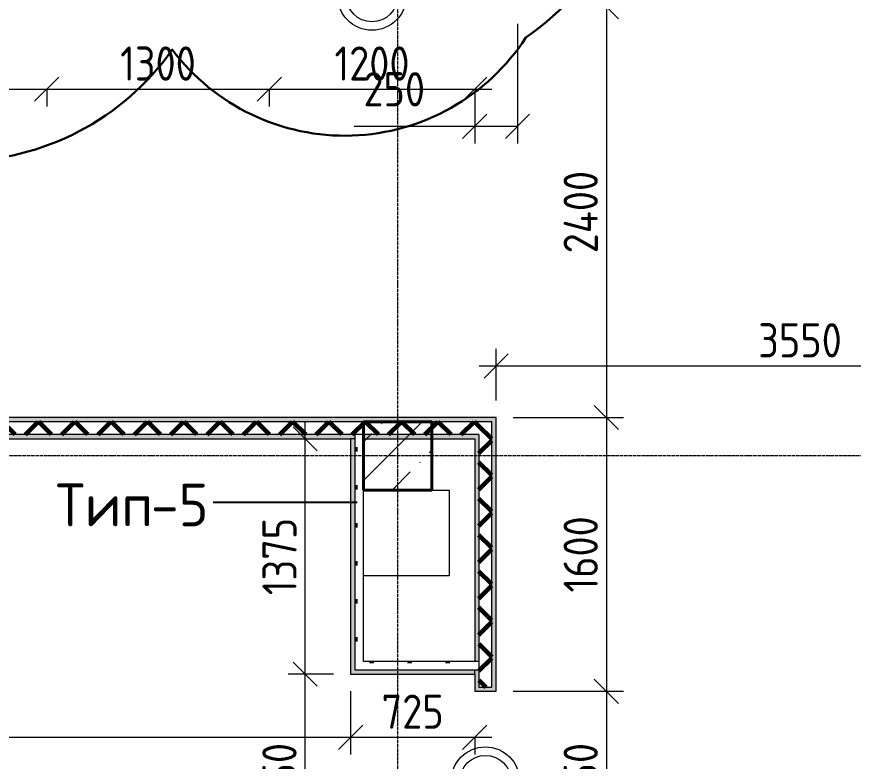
# Model space of a CAD drawing. Header units: millimetres. Extents: x -60946 to 138510, y -262288 to 24501.
# Drawn here: x -15816 to -10930, y -96328 to -91977 of the extents above; entities that cross this region are included whole.
import ezdxf

# ---------------------------------------------------------------- set-up
doc = ezdxf.new("R2010")
doc.units = ezdxf.units.MM
doc.linetypes.add('ADSK_Линия сетки', pattern=[25, 20, -2.5, 0, -2.5])
for name, color, linetype, lineweight in [('2)Тип-2', 3, 'Continuous', 60), ('2)Тип-5', 1, 'Continuous', 60), ('Марки дверей', 7, 'Continuous', 20), ('Несущие колонны', 7, 'Continuous', 18), ('Оси', 7, 'Continuous', 9), ('Перекрытие', 7, 'Continuous', 18), ('Размеры', 7, 'Continuous', 9), ('Стены внутренние', 7, 'Continuous', 18), ('Стены штриховка', 7, 'Continuous', 9)]:
    doc.layers.add(name, color=color, linetype=linetype, lineweight=lineweight)
doc.layers.add('2)Тип-4', color=7, linetype='Continuous', lineweight=30, true_color=0x0080c0)
doc.styles.add('GOST Common_3', font='', dxfattribs={"width": 0.9, "height": 200})
doc.styles.add('GOST Common_4', font='', dxfattribs={"height": 250})
doc.styles.get('GOST Common_3').set_extended_font_data('GOST Common')
doc.styles.get('GOST Common_4').set_extended_font_data('GOST Common')
doc.dimstyles.new('ADSK_Основной_2_0', dxfattribs={"dimscale": 304.8, "dimtxt": 201.142999, "dimasz": 0.463911, "dimexe": 0.328084, "dimexo": 0.328084, "dimgap": 0.164042, "dimtad": 1, "dimdec": 3, "dimrnd": 0.001, "dimdsep": 46, "dimtxsty": 'GOST Common_3', "dimblk1": 'OBLIQUE', "dimblk2": 'OBLIQUE', "dimsah": 1, "dimcen": 0.09, "dimdle": 0.328084, "dimazin": 2, "dimtfac": 1, "dimtdec": 4, "dimtix": 1, "dimtmove": 0, "dimatfit": 3, "dimfxl": 1, "dimtvp": 1, "dimtolj": 1, "dimtzin": 0, "dimlwd": 20, "dimlwe": 20, "dimarcsym": 2})
doc.dimstyles.new('ADSK_Основной_2_0_1', dxfattribs={"dimscale": 304.8, "dimtxt": 201.142999, "dimasz": 0.463911, "dimexe": 0.328084, "dimexo": 0.328084, "dimgap": 0.164042, "dimtad": 1, "dimdec": 3, "dimrnd": 0.001, "dimdsep": 46, "dimtxsty": 'GOST Common_3', "dimblk1": 'OBLIQUE', "dimblk2": 'OBLIQUE', "dimsah": 1, "dimcen": 0.09, "dimdle": 0.328084, "dimazin": 2, "dimtfac": 1, "dimtdec": 4, "dimtix": 1, "dimtmove": 1, "dimatfit": 3, "dimfxl": 1, "dimtvp": 1, "dimtolj": 1, "dimtzin": 0, "dimlwd": 20, "dimlwe": 20, "dimarcsym": 2})
doc.dimstyles.new('ADSK_Основной_2_0_2', dxfattribs={"dimscale": 304.8, "dimtxt": 201.142999, "dimasz": 0.463911, "dimexe": 0.328084, "dimexo": 0.328084, "dimgap": 0.164042, "dimtad": 1, "dimdec": 3, "dimrnd": 0.001, "dimdsep": 46, "dimtxsty": 'GOST Common_3', "dimblk1": 'OBLIQUE', "dimblk2": 'OBLIQUE', "dimsah": 1, "dimcen": 0.09, "dimdle": 0.328084, "dimazin": 2, "dimtfac": 1, "dimtdec": 4, "dimtix": 1, "dimtmove": 0, "dimatfit": 3, "dimfxl": 1, "dimtvp": 1, "dimtolj": 1, "dimtzin": 0, "dimlwd": 20, "dimlwe": 20, "dimarcsym": 2})
pattern_1 = [(45, (9.36, -97949.04), (-106.066, 106.066), []), (135, (9.36, -97949.04), (-106.066, -106.066), [])]
pattern_2 = [(0, (9.36, -97949.04), (111.125, 111.125), [55.562, -166.687]), (90, (37.14, -97976.82), (-111.125, 111.125), [55.562, -166.687])]

# ---------------------------------------------------------------- blocks, each defined once
blk = doc.blocks.new('ADSK_КолоннаЖБ_Прямоугольная - 400x400 мм-1807142-Кладочный план 2-го этаж')
at = {"layer": 'Несущие колонны', "lineweight": 40}
for p, q in [((-200, 200), (200, 200)), ((-200, -200), (-200, 200)), ((200, 200), (200, -200)), ((200, -200), (-200, -200))]:
    blk.add_line(p, q, dxfattribs=at)
blk = doc.blocks.new('_Oblique')
at = {"color": 0, "linetype": 'ByBlock', "lineweight": -2}
blk.add_line((-0.5, -0.5), (0.5, 0.5), dxfattribs=at)
blk = doc.blocks.new('*D4643')
at = {"layer": 'Defpoints', "color": 0, "transparency": 16777216}
for p in [(-12890.6, -88019.1), (-12890.6, -91919.1), (-12371.5, -91919.1)]:
    blk.add_point(p, dxfattribs=at)
at = {"layer": 'Размеры', "color": 0, "lineweight": 20, "transparency": 16777216}
for p, q in [((-12371.5, -87919.1), (-12371.5, -92019.1)), ((-12790.6, -88019.1), (-12271.5, -88019.1)), ((-12790.6, -91919.1), (-12271.5, -91919.1))]:
    blk.add_line(p, q, dxfattribs=at)
at = {"layer": 'Размеры', "color": 0, "lineweight": 20, "transparency": 16777216, "xscale": 141.4, "yscale": 141.4, "zscale": 141.4}
for p, rotation in [((-12371.5, -88019.1), 90), ((-12371.5, -91919.1), 270)]:
    blk.add_blockref('_Oblique', p, dxfattribs=dict(at, rotation=rotation))
at = {"layer": 'Размеры', "color": 0, "lineweight": 9, "transparency": 16777216, "insert": (-12521.5, -89969.1), "char_height": 200, "width": 605.475, "attachment_point": 5, "rotation": 90, "style": 'GOST Common_3'}
blk.add_mtext('\\A1;3900', dxfattribs=at)
blk = doc.blocks.new('*D4644')
at = {"layer": 'Defpoints', "color": 0, "transparency": 16777216}
for p in [(-12890.6, -91919.1), (-13015.6, -94319.1), (-12371.5, -94319.1)]:
    blk.add_point(p, dxfattribs=at)
at = {"layer": 'Размеры', "color": 0, "lineweight": 20, "transparency": 16777216}
for p, q in [((-12371.5, -91819.1), (-12371.5, -94419.1)), ((-12790.6, -91919.1), (-12271.5, -91919.1)), ((-12915.6, -94319.1), (-12271.5, -94319.1))]:
    blk.add_line(p, q, dxfattribs=at)
at = {"layer": 'Размеры', "color": 0, "lineweight": 20, "transparency": 16777216, "xscale": 141.4, "yscale": 141.4, "zscale": 141.4}
for p, rotation in [((-12371.5, -91919.1), 90), ((-12371.5, -94319.1), 270)]:
    blk.add_blockref('_Oblique', p, dxfattribs=dict(at, rotation=rotation))
at = {"layer": 'Размеры', "color": 0, "lineweight": 9, "transparency": 16777216, "insert": (-12521.5, -93119.1), "char_height": 200, "width": 625.93, "attachment_point": 5, "rotation": 90, "style": 'GOST Common_3'}
blk.add_mtext('\\A1;2400', dxfattribs=at)
blk = doc.blocks.new('*D4645')
at = {"layer": 'Defpoints', "color": 0, "transparency": 16777216}
for p in [(-13015.6, -94319.1), (-13015.6, -95919.1), (-12371.5, -95919.1)]:
    blk.add_point(p, dxfattribs=at)
at = {"layer": 'Размеры', "color": 0, "lineweight": 20, "transparency": 16777216}
for p, q in [((-12371.5, -94219.1), (-12371.5, -96019.1)), ((-12915.6, -94319.1), (-12271.5, -94319.1)), ((-12915.6, -95919.1), (-12271.5, -95919.1))]:
    blk.add_line(p, q, dxfattribs=at)
at = {"layer": 'Размеры', "color": 0, "lineweight": 20, "transparency": 16777216, "xscale": 141.4, "yscale": 141.4, "zscale": 141.4}
for p, rotation in [((-12371.5, -94319.1), 90), ((-12371.5, -95919.1), 270)]:
    blk.add_blockref('_Oblique', p, dxfattribs=dict(at, rotation=rotation))
at = {"layer": 'Размеры', "color": 0, "lineweight": 9, "transparency": 16777216, "insert": (-12521.5, -95119.1), "char_height": 200, "width": 560.473, "attachment_point": 5, "rotation": 90, "style": 'GOST Common_3'}
blk.add_mtext('\\A1;1600', dxfattribs=at)
blk = doc.blocks.new('*D4646')
at = {"layer": 'Defpoints', "color": 0, "transparency": 16777216}
for p in [(-13015.6, -95919.1), (-13015.6, -96969.1), (-12371.5, -96969.1)]:
    blk.add_point(p, dxfattribs=at)
at = {"layer": 'Размеры', "color": 0, "lineweight": 20, "transparency": 16777216}
for p, q in [((-12371.5, -95819.1), (-12371.5, -97069.1)), ((-12915.6, -95919.1), (-12271.5, -95919.1)), ((-12915.6, -96969.1), (-12271.5, -96969.1))]:
    blk.add_line(p, q, dxfattribs=at)
at = {"layer": 'Размеры', "color": 0, "lineweight": 20, "transparency": 16777216, "xscale": 141.4, "yscale": 141.4, "zscale": 141.4}
for p, rotation in [((-12371.5, -95919.1), 90), ((-12371.5, -96969.1), 270)]:
    blk.add_blockref('_Oblique', p, dxfattribs=dict(at, rotation=rotation))
at = {"layer": 'Размеры', "color": 0, "lineweight": 9, "transparency": 16777216, "insert": (-12521.5, -96444.1), "char_height": 200, "width": 560.473, "attachment_point": 5, "rotation": 90, "style": 'GOST Common_3'}
blk.add_mtext('\\A1;1050', dxfattribs=at)
blk = doc.blocks.new('*D4663')
at = {"layer": 'Defpoints', "color": 0, "transparency": 16777216}
for p in [(-19390.6, -94744.1), (-13865.6, -95819.1), (-13865.6, -96188.1)]:
    blk.add_point(p, dxfattribs=at)
at = {"layer": 'Размеры', "color": 0, "lineweight": 20, "transparency": 16777216}
for p, q in [((-19390.6, -94844.1), (-19390.6, -96288.1)), ((-13865.6, -95919.1), (-13865.6, -96288.1)), ((-19490.6, -96188.1), (-13765.6, -96188.1))]:
    blk.add_line(p, q, dxfattribs=at)
at = {"layer": 'Размеры', "color": 0, "lineweight": 20, "transparency": 16777216, "xscale": 141.4, "yscale": 141.4, "zscale": 141.4, "rotation": 180}
blk.add_blockref('_Oblique', (-19390.6, -96188.1), dxfattribs=at)
at = {"layer": 'Размеры', "color": 0, "lineweight": 20, "transparency": 16777216, "xscale": 141.4, "yscale": 141.4, "zscale": 141.4}
blk.add_blockref('_Oblique', (-13865.6, -96188.1), dxfattribs=at)
at = {"layer": 'Размеры', "color": 0, "lineweight": 9, "transparency": 16777216, "insert": (-16628.1, -96038.1), "char_height": 200, "width": 605.475, "attachment_point": 5, "style": 'GOST Common_3'}
blk.add_mtext('\\A1;5525', dxfattribs=at)
blk = doc.blocks.new('*D4664')
at = {"layer": 'Defpoints', "color": 0, "transparency": 16777216}
for p in [(-13865.6, -95819.1), (-13140.6, -96088.1), (-13140.6, -96188.1)]:
    blk.add_point(p, dxfattribs=at)
at = {"layer": 'Размеры', "color": 0, "lineweight": 20, "transparency": 16777216}
for p, q in [((-13865.6, -95919.1), (-13865.6, -96288.1)), ((-13965.6, -96188.1), (-13040.6, -96188.1)), ((-13140.6, -96188.1), (-13140.6, -96288.1))]:
    blk.add_line(p, q, dxfattribs=at)
at = {"layer": 'Размеры', "color": 0, "lineweight": 20, "transparency": 16777216, "xscale": 141.4, "yscale": 141.4, "zscale": 141.4, "rotation": 180}
blk.add_blockref('_Oblique', (-13865.6, -96188.1), dxfattribs=at)
at = {"layer": 'Размеры', "color": 0, "lineweight": 20, "transparency": 16777216, "xscale": 141.4, "yscale": 141.4, "zscale": 141.4}
blk.add_blockref('_Oblique', (-13140.6, -96188.1), dxfattribs=at)
at = {"layer": 'Размеры', "color": 0, "lineweight": 9, "transparency": 16777216, "insert": (-13503.1, -96038.1), "char_height": 200, "width": 454.106, "attachment_point": 5, "style": 'GOST Common_3'}
blk.add_mtext('\\A1;725', dxfattribs=at)
blk = doc.blocks.new('*D4666')
at = {"layer": 'Defpoints', "color": 0, "transparency": 16777216}
for p in [(-14131.1, -95819.1), (-13865.6, -95819.1), (-13865.6, -97069.1)]:
    blk.add_point(p, dxfattribs=at)
at = {"layer": 'Размеры', "color": 0, "lineweight": 20, "transparency": 16777216}
for p, q in [((-14131.1, -97169.1), (-14131.1, -95719.1)), ((-13965.6, -95819.1), (-14231.1, -95819.1)), ((-13965.6, -97069.1), (-14231.1, -97069.1))]:
    blk.add_line(p, q, dxfattribs=at)
at = {"layer": 'Размеры', "color": 0, "lineweight": 20, "transparency": 16777216, "xscale": 141.4, "yscale": 141.4, "zscale": 141.4}
for p, rotation in [((-14131.1, -95819.1), 90), ((-14131.1, -97069.1), 270)]:
    blk.add_blockref('_Oblique', p, dxfattribs=dict(at, rotation=rotation))
at = {"layer": 'Размеры', "color": 0, "lineweight": 9, "transparency": 16777216, "insert": (-14281.1, -96444.1), "char_height": 200, "width": 560.473, "attachment_point": 5, "rotation": 90, "style": 'GOST Common_3'}
blk.add_mtext('\\A1;1250', dxfattribs=at)
blk = doc.blocks.new('*D4667')
at = {"layer": 'Defpoints', "color": 0, "transparency": 16777216}
for p in [(-14231.1, -94444.1), (-14131.1, -94444.1), (-13865.6, -95819.1)]:
    blk.add_point(p, dxfattribs=at)
at = {"layer": 'Размеры', "color": 0, "lineweight": 20, "transparency": 16777216}
for p, q in [((-14131.1, -95919.1), (-14131.1, -94344.1)), ((-14131.1, -94444.1), (-14031.1, -94444.1)), ((-13965.6, -95819.1), (-14231.1, -95819.1))]:
    blk.add_line(p, q, dxfattribs=at)
at = {"layer": 'Размеры', "color": 0, "lineweight": 20, "transparency": 16777216, "xscale": 141.4, "yscale": 141.4, "zscale": 141.4}
for p, rotation in [((-14131.1, -94444.1), 90), ((-14131.1, -95819.1), 270)]:
    blk.add_blockref('_Oblique', p, dxfattribs=dict(at, rotation=rotation))
at = {"layer": 'Размеры', "color": 0, "lineweight": 9, "transparency": 16777216, "insert": (-14281.1, -95131.6), "char_height": 200, "width": 560.473, "attachment_point": 5, "rotation": 90, "style": 'GOST Common_3'}
blk.add_mtext('\\A1;1375', dxfattribs=at)
blk = doc.blocks.new('*D4671')
at = {"layer": 'Defpoints', "color": 0, "transparency": 16777216}
for p in [(-16540.6, -92301), (-15640.6, -92301), (-15640.6, -92401)]:
    blk.add_point(p, dxfattribs=at)
at = {"layer": 'Размеры', "color": 0, "lineweight": 20, "transparency": 16777216}
for p, q in [((-16640.6, -92401), (-15540.6, -92401)), ((-16540.6, -92401), (-16540.6, -92501)), ((-15640.6, -92401), (-15640.6, -92501))]:
    blk.add_line(p, q, dxfattribs=at)
at = {"layer": 'Размеры', "color": 0, "lineweight": 20, "transparency": 16777216, "xscale": 141.4, "yscale": 141.4, "zscale": 141.4, "rotation": 180}
blk.add_blockref('_Oblique', (-16540.6, -92401), dxfattribs=at)
at = {"layer": 'Размеры', "color": 0, "lineweight": 20, "transparency": 16777216, "xscale": 141.4, "yscale": 141.4, "zscale": 141.4}
blk.add_blockref('_Oblique', (-15640.6, -92401), dxfattribs=at)
at = {"layer": 'Размеры', "color": 0, "lineweight": 9, "transparency": 16777216, "insert": (-16090.6, -92251), "char_height": 200, "width": 454.106, "attachment_point": 5, "style": 'GOST Common_3'}
blk.add_mtext('\\A1;900', dxfattribs=at)
blk = doc.blocks.new('*D4672')
at = {"layer": 'Defpoints', "color": 0, "transparency": 16777216}
for p in [(-15640.6, -92301), (-14340.6, -92301), (-14340.6, -92401)]:
    blk.add_point(p, dxfattribs=at)
at = {"layer": 'Размеры', "color": 0, "lineweight": 20, "transparency": 16777216}
for p, q in [((-15740.6, -92401), (-14240.6, -92401)), ((-15640.6, -92401), (-15640.6, -92501)), ((-14340.6, -92401), (-14340.6, -92501))]:
    blk.add_line(p, q, dxfattribs=at)
at = {"layer": 'Размеры', "color": 0, "lineweight": 20, "transparency": 16777216, "xscale": 141.4, "yscale": 141.4, "zscale": 141.4, "rotation": 180}
blk.add_blockref('_Oblique', (-15640.6, -92401), dxfattribs=at)
at = {"layer": 'Размеры', "color": 0, "lineweight": 20, "transparency": 16777216, "xscale": 141.4, "yscale": 141.4, "zscale": 141.4}
blk.add_blockref('_Oblique', (-14340.6, -92401), dxfattribs=at)
at = {"layer": 'Размеры', "color": 0, "lineweight": 9, "transparency": 16777216, "insert": (-14990.6, -92251), "char_height": 200, "width": 560.473, "attachment_point": 5, "style": 'GOST Common_3'}
blk.add_mtext('\\A1;1300', dxfattribs=at)
blk = doc.blocks.new('*D4673')
at = {"layer": 'Defpoints', "color": 0, "transparency": 16777216}
for p in [(-14340.6, -92301), (-13140.6, -92301), (-13140.6, -92401)]:
    blk.add_point(p, dxfattribs=at)
at = {"layer": 'Размеры', "color": 0, "lineweight": 20, "transparency": 16777216}
for p, q in [((-14440.6, -92401), (-13040.6, -92401)), ((-14340.6, -92401), (-14340.6, -92501)), ((-13140.6, -92401), (-13140.6, -92501))]:
    blk.add_line(p, q, dxfattribs=at)
at = {"layer": 'Размеры', "color": 0, "lineweight": 20, "transparency": 16777216, "xscale": 141.4, "yscale": 141.4, "zscale": 141.4, "rotation": 180}
blk.add_blockref('_Oblique', (-14340.6, -92401), dxfattribs=at)
at = {"layer": 'Размеры', "color": 0, "lineweight": 20, "transparency": 16777216, "xscale": 141.4, "yscale": 141.4, "zscale": 141.4}
blk.add_blockref('_Oblique', (-13140.6, -92401), dxfattribs=at)
at = {"layer": 'Размеры', "color": 0, "lineweight": 9, "transparency": 16777216, "insert": (-13740.6, -92251), "char_height": 200, "width": 560.473, "attachment_point": 5, "style": 'GOST Common_3'}
blk.add_mtext('\\A1;1200', dxfattribs=at)
blk = doc.blocks.new('*D4674')
at = {"layer": 'Defpoints', "color": 0, "transparency": 16777216}
for p in [(-12890.6, -91919.1), (-13140.6, -92301), (-12890.6, -92617.9)]:
    blk.add_point(p, dxfattribs=at)
at = {"layer": 'Размеры', "color": 0, "lineweight": 20, "transparency": 16777216}
for p, q in [((-12890.6, -92019.1), (-12890.6, -92717.9)), ((-13140.6, -92401), (-13140.6, -92717.9)), ((-13140.6, -92617.9), (-13844.9, -92617.9)), ((-12890.6, -92617.9), (-13240.6, -92617.9))]:
    blk.add_line(p, q, dxfattribs=at)
at = {"layer": 'Размеры', "color": 0, "lineweight": 20, "transparency": 16777216, "xscale": 141.4, "yscale": 141.4, "zscale": 141.4, "rotation": 180}
blk.add_blockref('_Oblique', (-13140.6, -92617.9), dxfattribs=at)
at = {"layer": 'Размеры', "color": 0, "lineweight": 20, "transparency": 16777216, "xscale": 141.4, "yscale": 141.4, "zscale": 141.4}
blk.add_blockref('_Oblique', (-12890.6, -92617.9), dxfattribs=at)
at = {"layer": 'Размеры', "color": 0, "lineweight": 9, "transparency": 16777216, "insert": (-13790.5, -92301.3), "char_height": 200, "width": 454.106, "attachment_point": 1, "line_spacing_factor": 1.022761, "style": 'GOST Common_3'}
blk.add_mtext('\\A1;250', dxfattribs=at)
blk = doc.blocks.new('*D4702')
at = {"layer": 'Defpoints', "color": 0, "transparency": 16777216}
for p in [(-9465.6, -94018.1), (-9465.6, -94269.1), (-13015.6, -94319.1)]:
    blk.add_point(p, dxfattribs=at)
at = {"layer": 'Размеры', "color": 0, "lineweight": 20, "transparency": 16777216}
for p, q in [((-13015.6, -94219.1), (-13015.6, -93918.1)), ((-9465.6, -94169.1), (-9465.6, -93918.1)), ((-13115.6, -94018.1), (-9365.6, -94018.1))]:
    blk.add_line(p, q, dxfattribs=at)
at = {"layer": 'Размеры', "color": 0, "lineweight": 20, "transparency": 16777216, "xscale": 141.4, "yscale": 141.4, "zscale": 141.4, "rotation": 180}
blk.add_blockref('_Oblique', (-13015.6, -94018.1), dxfattribs=at)
at = {"layer": 'Размеры', "color": 0, "lineweight": 20, "transparency": 16777216, "xscale": 141.4, "yscale": 141.4, "zscale": 141.4}
blk.add_blockref('_Oblique', (-9465.6, -94018.1), dxfattribs=at)
at = {"layer": 'Размеры', "color": 0, "lineweight": 9, "transparency": 16777216, "insert": (-11240.6, -93868.1), "char_height": 200, "width": 605.475, "attachment_point": 5, "style": 'GOST Common_3'}
blk.add_mtext('\\A1;3550', dxfattribs=at)
blk = doc.blocks.new('М_двери1 - Марка экземпляра 2-3719212-Кладочный план 2-го этаж')
at = {"layer": 'Марки дверей'}
for radius in [2, 1.5]:
    blk.add_circle((0, 0), radius, dxfattribs=at)

msp = doc.modelspace()

# ---------------------------------------------------------------- hatches: boundary and pattern name
at = {"layer": '2)Тип-2'}
msp.add_hatch(color=256, dxfattribs=at).paths.add_polyline_path([(-13140.6385, -94344.0666), (-13040.6385, -94344.0666), (-13040.6385, -94319.0666), (-19540.6385, -94319.0666), (-19540.6385, -94344.0666), (-13168.0514, -94344.0666)])
h = msp.add_hatch(dxfattribs=at)
h.set_pattern_fill('FP_4', color=256, style=0, pattern_type=2)
h.set_pattern_definition(pattern_1)
h.paths.add_polyline_path([(-13790.6385, -94419.0666), (-13115.6385, -94419.0666), (-13115.6385, -94344.0666), (-19390.6385, -94344.0666), (-19390.6385, -94419.0666), (-13840.6385, -94419.0666)])
h = msp.add_hatch(dxfattribs=at)
h.set_pattern_fill('FP_4', color=256, style=0, pattern_type=2)
h.set_pattern_definition(pattern_1)
h.paths.add_polyline_path([(-13040.6385, -104894.0666), (-13040.6385, -103794.0666), (-13115.6385, -103794.0666), (-13115.6385, -104894.0666)])
h.paths.add_polyline_path([(-13115.6385, -102544.0666), (-13040.6385, -102544.0666), (-13040.6385, -101269.0666), (-13115.6385, -101269.0666), (-13115.6385, -102419.0666)])
h.paths.add_polyline_path([(-13115.6385, -100019.0666), (-13040.6385, -100019.0666), (-13040.6385, -96994.0666), (-13115.6385, -96994.0666), (-13115.6385, -99894.0666)])
h.paths.add_polyline_path([(-13040.6385, -95894.0666), (-13040.6385, -94344.0666), (-13115.6385, -94344.0666), (-13115.6385, -95894.0666)])
h = msp.add_hatch(color=256, dxfattribs=at)
h.paths.add_polyline_path([(-13015.6385, -104894.0666), (-13015.6385, -103794.0666), (-13040.6385, -103794.0666), (-13040.6385, -104894.0666)])
h.paths.add_polyline_path([(-13040.6385, -102544.0666), (-13015.6385, -102544.0666), (-13015.6385, -101269.0666), (-13040.6385, -101269.0666), (-13040.6385, -101505.3616)])
h.paths.add_polyline_path([(-13040.6385, -100019.0666), (-13015.6385, -100019.0666), (-13015.6385, -96994.0666), (-13040.6385, -96994.0666), (-13040.6385, -98631.2864)])
h.paths.add_polyline_path([(-13015.6385, -95894.0666), (-13015.6385, -94319.0666), (-13040.6385, -94319.0666), (-13040.6385, -95894.0666)])
h = msp.add_hatch(color=256, dxfattribs=at)
h.paths.add_polyline_path([(-13790.6385, -94444.0666), (-13140.6385, -94444.0666), (-13140.6385, -94419.0666), (-13790.6385, -94419.0666)])
h.paths.add_polyline_path([(-19390.6385, -94444.0666), (-13840.6385, -94444.0666), (-13840.6385, -94419.0666), (-19390.6385, -94419.0666)])
h = msp.add_hatch(color=256, dxfattribs=at)
h.paths.add_polyline_path([(-13115.6385, -104894.0666), (-13115.6385, -103969.0666), (-13140.6385, -103969.0666), (-13140.6385, -104894.0666)])
h.paths.add_polyline_path([(-13115.6385, -103919.0666), (-13115.6385, -103794.0666), (-13015.6385, -103794.0666), (-13015.6385, -103769.0666), (-13140.6385, -103769.0666), (-13140.6385, -103919.0666)])
h.paths.add_polyline_path([(-13015.6385, -102569.0666), (-13015.6385, -102544.0666), (-13115.6385, -102544.0666), (-13115.6385, -102419.0666), (-13140.6385, -102419.0666), (-13140.6385, -102569.0666)])
h.paths.add_polyline_path([(-13140.6385, -102369.0666), (-13115.6385, -102369.0666), (-13115.6385, -101444.0666), (-13140.6385, -101444.0666), (-13140.6385, -101505.3616)])
h.paths.add_polyline_path([(-13115.6385, -101394.0666), (-13115.6385, -101269.0666), (-13015.6385, -101269.0666), (-13015.6385, -101244.0666), (-13140.6385, -101244.0666), (-13140.6385, -101394.0666)])
h.paths.add_polyline_path([(-13015.6385, -100044.0666), (-13015.6385, -100019.0666), (-13115.6385, -100019.0666), (-13115.6385, -99894.0666), (-13140.6385, -99894.0666), (-13140.6385, -100044.0666)])
h.paths.add_polyline_path([(-13140.6385, -99844.0666), (-13115.6385, -99844.0666), (-13115.6385, -98194.0666), (-13140.6385, -98194.0666), (-13140.6385, -98631.2864)])
h.paths.add_polyline_path([(-13140.6385, -98144.0666), (-13115.6385, -98144.0666), (-13115.6385, -97144.0666), (-13140.6385, -97144.0666), (-13140.6385, -97194.2488)])
h.paths.add_polyline_path([(-13140.6385, -97094.0666), (-13115.6385, -97094.0666), (-13115.6385, -96994.0666), (-13015.6385, -96994.0666), (-13015.6385, -96969.0666), (-13140.6385, -96969.0666), (-13140.6385, -97069.0666)])
h.paths.add_polyline_path([(-13140.6385, -95919.0666), (-13015.6385, -95919.0666), (-13015.6385, -95894.0666), (-13115.6385, -95894.0666), (-13115.6385, -95794.0666), (-13140.6385, -95794.0666), (-13140.6385, -95819.0666)])
h.paths.add_polyline_path([(-13140.6385, -95744.0666), (-13115.6385, -95744.0666), (-13115.6385, -94419.0666), (-13140.6385, -94419.0666), (-13140.6385, -94444.0666)])
at = {"layer": '2)Тип-5', "true_color": 0xd50000}
for points in [[(-13840.6385, -95794.0666), (-13840.6385, -94444.0666), (-13865.6385, -94444.0666), (-13865.6385, -95794.0666)], [(-13168.0514, -95819.0666), (-13140.6385, -95819.0666), (-13140.6385, -95794.0666), (-13865.6385, -95794.0666), (-13865.6385, -95819.0666)]]:
    msp.add_hatch(color=12, dxfattribs=at).paths.add_polyline_path(points)
h = msp.add_hatch(dxfattribs=at)
h.set_pattern_fill('FP_7', color=12, style=0, pattern_type=2)
h.set_pattern_definition(pattern_2)
h.paths.add_polyline_path([(-13790.6385, -95744.0666), (-13790.6385, -94419.0666), (-13840.6385, -94419.0666), (-13840.6385, -95744.0666)])
h = msp.add_hatch(dxfattribs=at)
h.set_pattern_fill('FP_7', color=12, style=0, pattern_type=2)
h.set_pattern_definition(pattern_2)
h.paths.add_polyline_path([(-13115.6385, -95794.0666), (-13115.6385, -95744.0666), (-13840.6385, -95744.0666), (-13840.6385, -95794.0666), (-13140.6385, -95794.0666)])
at = {"layer": 'Несущие колонны', "lineweight": 9}
h = msp.add_hatch(dxfattribs=at)
h.set_pattern_fill('FP_1', color=256, style=0, pattern_type=2)
h.set_pattern_definition([(45, (9.36, -97949.04), (-224.5064, 224.5064), []), (45, (233.87, -97949.04), (-224.5064, 224.5064), [396.875, -79.375, 3.353, -76.022])])
h.paths.add_polyline_path([(-13790.6385, -94744.0666), (-13390.6385, -94744.0666), (-13390.6385, -94344.0666), (-13790.6385, -94344.0666)])

# ---------------------------------------------------------------- linework, layer by layer
at = {"layer": '2)Тип-4', "color": 5}
msp.add_lwpolyline([(-19500.5503, -92169.1708, -0.52056705), (-19500.5503, -89634.0847, -0.52056705), (-19500.5503, -88068.9996, -0.52056705), (-19500.5503, -86608.5156, -0.52056705), (-17980.9764, -86158.1719, -0.52056705), (-15309.553, -86158.1719, -0.52056705), (-12934.9683, -86158.1719, -0.52056705), (-12841.5778, -87565.9804, -0.52056705), (-12841.5778, -89391.6164, -0.52056705), (-12841.5778, -92099.0377, -0.52056705), (-14907.4083, -92169.1708, -0.52056705), (-17413.365, -92169.1708, -0.52056705)], format="xyb", close=True, dxfattribs=at)
at = {"layer": '2)Тип-5', "lineweight": 25}
msp.add_line((-13828.1385, -94815.9019), (-14667.4811, -94815.9019), dxfattribs=at)
at = {"layer": 'Несущие колонны', "lineweight": 9}
for p, q in [((-13390.6385, -94344.0666), (-13790.6385, -94344.0666)), ((-13790.6385, -94344.0666), (-13790.6385, -94744.0666)), ((-13390.6385, -94744.0666), (-13390.6385, -94344.0666)), ((-13790.6385, -94744.0666), (-13390.6385, -94744.0666))]:
    msp.add_line(p, q, dxfattribs=at)
at = {"layer": 'Оси', "linetype": 'ADSK_Линия сетки', "lineweight": 5}
for p, q in [((-13590.6385, -108922.9178), (-13590.6385, -73448.1214)), ((62525.08, -94544.0666), (-25230.7352, -94544.0666))]:
    msp.add_line(p, q, dxfattribs=at)
at = {"layer": 'Перекрытие'}
for p, q in [((-13390.6385, -94744.0666), (-13290.6385, -94744.0666)), ((-13290.6385, -94744.0666), (-13290.6385, -95244.0666)), ((-13290.6385, -95244.0666), (-13790.6385, -95244.0666))]:
    msp.add_line(p, q, dxfattribs=at)
at = {"layer": 'Стены внутренние', "lineweight": 5}
for p, q in [((-13015.6385, -94319.0666), (-19540.6385, -94319.0666)), ((-13015.6385, -95919.0666), (-13015.6385, -94319.0666)), ((-19390.6385, -94444.0666), (-13865.6385, -94444.0666)), ((-13865.6385, -94444.0666), (-13865.6385, -95819.0666)), ((-13790.6385, -94444.0666), (-13140.6385, -94444.0666)), ((-13790.6385, -95744.0666), (-13790.6385, -94444.0666)), ((-13140.6385, -94444.0666), (-13140.6385, -95744.0666)), ((-13140.6385, -95744.0666), (-13790.6385, -95744.0666)), ((-13865.6385, -95819.0666), (-13140.6385, -95819.0666)), ((-13140.6385, -95819.0666), (-13140.6385, -95919.0666)), ((-13140.6385, -95919.0666), (-13015.6385, -95919.0666))]:
    msp.add_line(p, q, dxfattribs=at)
at = {"layer": 'Стены штриховка', "lineweight": 9}
for p, q in [((-13040.6385, -94344.0666), (-19390.6385, -94344.0666)), ((-13040.6385, -95894.0666), (-13040.6385, -94344.0666)), ((-13115.6385, -94419.0666), (-19390.6385, -94419.0666)), ((-13840.6385, -94444.0666), (-13865.6385, -94444.0666)), ((-13840.6385, -94419.0666), (-13840.6385, -95794.0666)), ((-13790.6385, -94419.0666), (-13790.6385, -94444.0666)), ((-13115.6385, -94419.0666), (-13115.6385, -95894.0666)), ((-13115.6385, -95744.0666), (-13140.6385, -95744.0666)), ((-13840.6385, -95794.0666), (-13115.6385, -95794.0666)), ((-13140.6385, -95819.0666), (-13140.6385, -95794.0666)), ((-13115.6385, -95894.0666), (-13040.6385, -95894.0666))]:
    msp.add_line(p, q, dxfattribs=at)

# ---------------------------------------------------------------- block references
at = {"layer": 'Марки дверей', "xscale": 99.99999999999993, "yscale": 99.99999999999993, "zscale": 99.99999999999993}
for p in [(-13740.6385, -91856.5666), (-13078.1385, -96444.0666)]:
    msp.add_blockref('М_двери1 - Марка экземпляра 2-3719212-Кладочный план 2-го этаж', p, dxfattribs=at)
at = {"layer": 'Несущие колонны', "lineweight": 40, "rotation": 89.9999999999999}
msp.add_blockref('ADSK_КолоннаЖБ_Прямоугольная - 400x400 мм-1807142-Кладочный план 2-го этаж', (-13590.6385, -94544.0666), dxfattribs=at)

# ---------------------------------------------------------------- texts
at = {"layer": '2)Тип-5', "color": 116, "lineweight": 9, "true_color": 0x008040, "char_height": 250, "attachment_point": 1, "style": 'GOST Common_4'}
for s, insert, width in [('Тип', (-15587.4811, -94704.9748), 673.4175), ('-5', (-15031.8561, -94704.9748), 432.91125)]:
    msp.add_mtext(s, dxfattribs=dict(at, insert=insert, width=width))

# ---------------------------------------------------------------- dimensions: what is measured, and where the dimension line sits
at = {"layer": 'Размеры', "lineweight": 9}
for base, p1, p2, override, picture, middle in [((-12371.4865, -91919.0666), (-12890.6385, -88019.0666), (-12890.6385, -91919.0666), {"dimpost": '<>', "dimfxl": 3900}, '*D4643', (-12521.4865, -89969.0666)), ((-12371.4865, -94319.0666), (-12890.6385, -91919.0666), (-13015.6385, -94319.0666), {"dimpost": '<>', "dimfxl": 2403.253004}, '*D4644', (-12521.4865, -93119.0666)), ((-12371.4865, -95919.0666), (-13015.6385, -94319.0666), (-13015.6385, -95919.0666), {"dimpost": '<>', "dimfxl": 1600}, '*D4645', (-12521.4865, -95119.0666)), ((-14131.0784, -94444.0666), (-13865.6385, -95819.0666), (-14231.0633, -94444.0666), {"dimpost": '<>', "dimfxl": 1422.729876}, '*D4667', (-14281.0784, -95131.5666)), ((-14131.0784, -95819.0666), (-13865.6385, -97069.0666), (-13865.6385, -95819.0666), {"dimpost": '<>', "dimfxl": 1250}, '*D4666', (-14281.0784, -96444.0666)), ((-12371.4865, -96969.0666), (-13015.6385, -95919.0666), (-13015.6385, -96969.0666), {"dimpost": '<>', "dimfxl": 1050}, '*D4646', (-12521.4865, -96444.0666))]:
    dim = msp.add_linear_dim(base=base, p1=p1, p2=p2, angle=90, dimstyle='ADSK_Основной_2_0_1', override=override, dxfattribs=at)
    dim.commit()
    dim.dimension.update_dxf_attribs({"geometry": picture, "text_midpoint": middle})
dim = msp.add_linear_dim(base=(-12890.6385, -92617.9204), p1=(-13140.6385, -92301.0447), p2=(-12890.6385, -91919.0666), dimstyle='ADSK_Основной_2_0', override={"dimpost": '<>', "dimfxl": 456.516491}, dxfattribs=at)
dim.commit()
dim.dimension.update_dxf_attribs({"geometry": '*D4674', "text_midpoint": (-13563.4671, -92617.9204), "dimtype": 160})
for base, p1, p2, dimstyle, override, picture, middle in [((-15640.6385, -92401.0296), (-16540.6385, -92301.0447), (-15640.6385, -92301.0447), 'ADSK_Основной_2_0_1', {"dimpost": '<>', "dimfxl": 900}, '*D4671', (-16090.6385, -92251.0296)), ((-14340.6385, -92401.0296), (-15640.6385, -92301.0447), (-14340.6385, -92301.0447), 'ADSK_Основной_2_0_1', {"dimpost": '<>', "dimfxl": 1300}, '*D4672', (-14990.6385, -92251.0296)), ((-13140.6385, -92401.0296), (-14340.6385, -92301.0447), (-13140.6385, -92301.0447), 'ADSK_Основной_2_0_1', {"dimpost": '<>', "dimfxl": 1200}, '*D4673', (-13740.6385, -92251.0296)), ((-9465.6385, -94018.0641), (-13015.6385, -94319.0666), (-9465.6385, -94269.0666), 'ADSK_Основной_2_0_2', {"dimpost": '<>', "dimfxl": 3550.352095}, '*D4702', (-11240.6385, -93868.0641)), ((-13865.6385, -96188.1141), (-19390.6385, -94744.0666), (-13865.6385, -95819.0666), 'ADSK_Основной_2_0_1', {"dimpost": '<>', "dimfxl": 5628.609953}, '*D4663', (-16628.1385, -96038.1141)), ((-13140.6385, -96188.1141), (-13865.6385, -95819.0666), (-13140.6385, -96088.1292), 'ADSK_Основной_2_0_1', {"dimpost": '<>', "dimfxl": 773.317344}, '*D4664', (-13503.1385, -96038.1141))]:
    dim = msp.add_linear_dim(base=base, p1=p1, p2=p2, dimstyle=dimstyle, override=override, dxfattribs=at)
    dim.commit()
    dim.dimension.update_dxf_attribs({"geometry": picture, "text_midpoint": middle})

doc.saveas('drawing.dxf')
